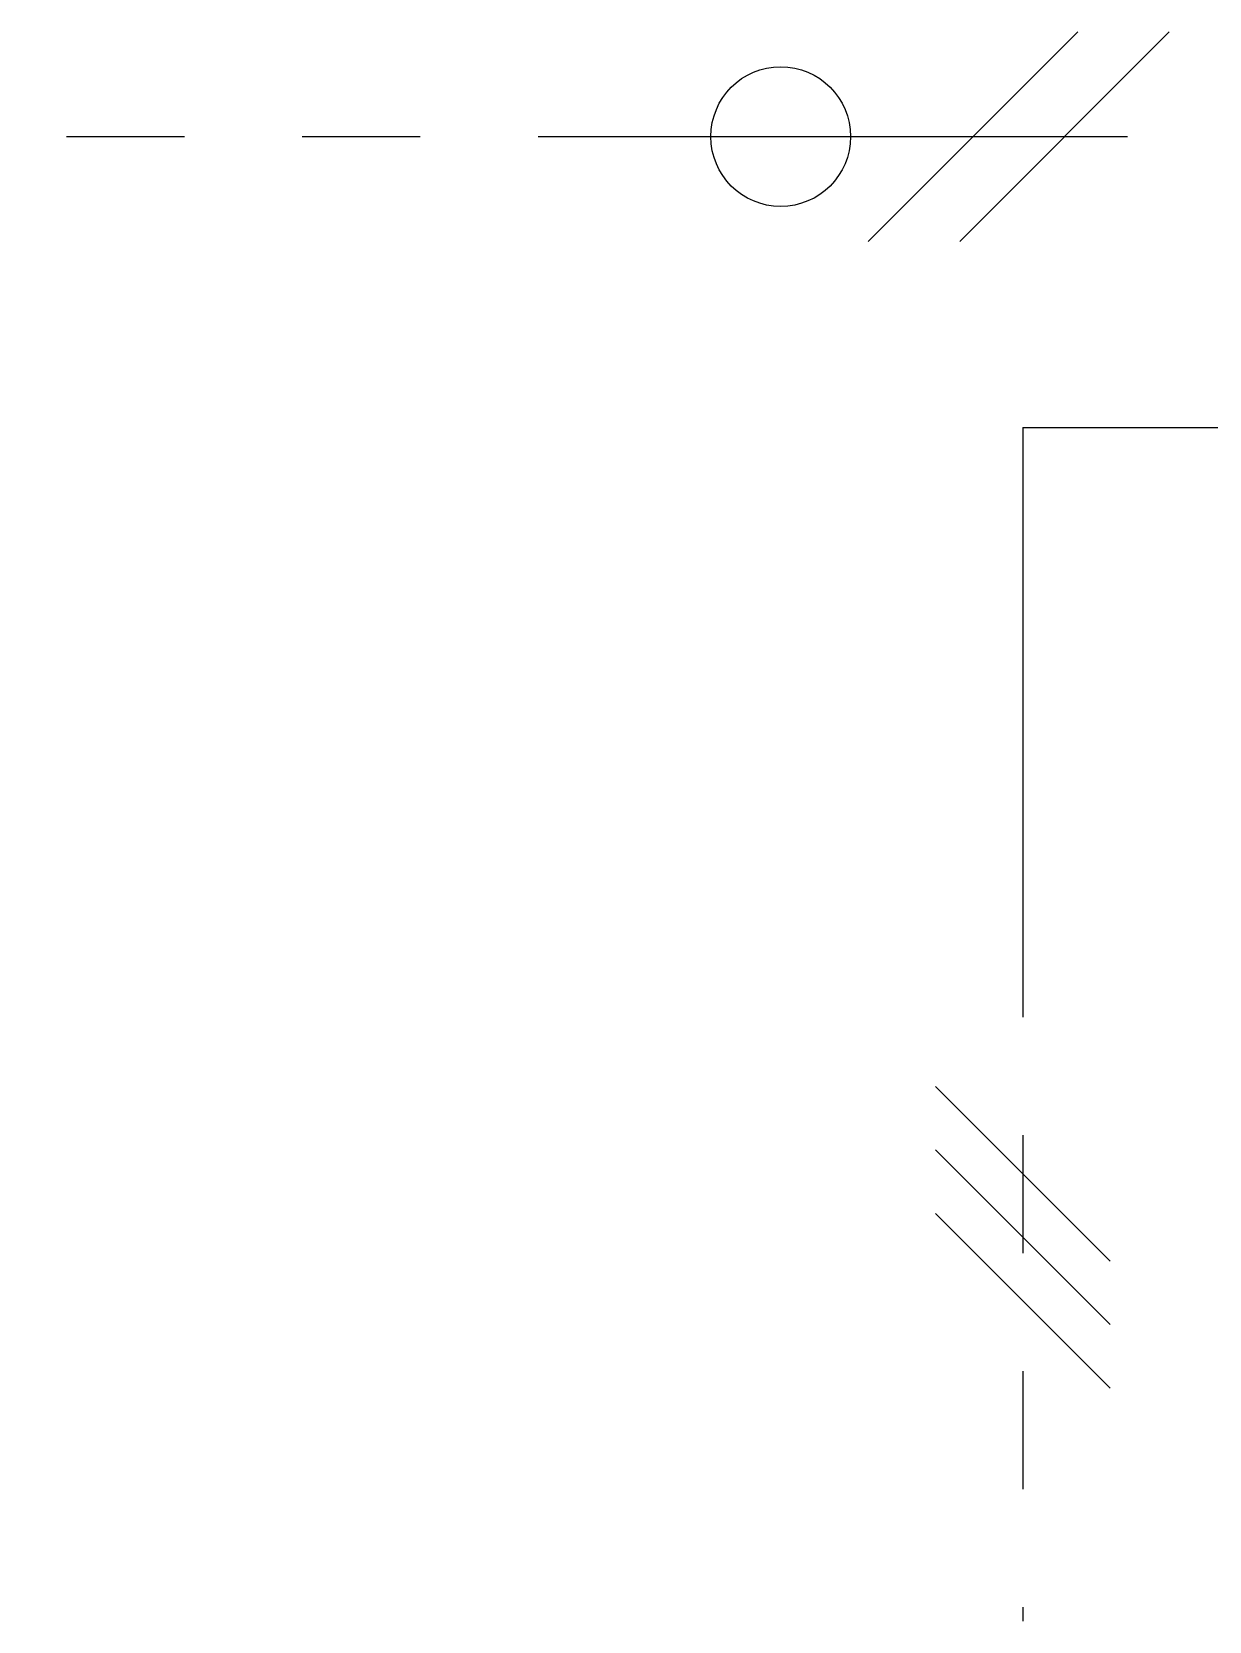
# Model space of a CAD drawing. Header units: millimetres. Extents: x 10547 to 11305, y 9897 to 10391.
# Drawn here: x 11021.44 to 11027.78, y 10105.37 to 10113.93 of the extents above; entities that cross this region are included whole.
import ezdxf

# ---------------------------------------------------------------- set-up
doc = ezdxf.new("R2010")
doc.units = ezdxf.units.MM
doc.linetypes.add('PHANTOM', pattern=[2.5, 1.25, -0.25, 0.25, -0.25, 0.25, -0.25])
doc.linetypes.add('PHANTOM2', pattern=[31.75, 15.875, -3.175, 3.175, -3.175, 3.175, -3.175])
for name, color, linetype in [('LATS_CONTROL_LINE', 2, 'Continuous'), ('LG-리모컨통신선', 150, 'PHANTOM'), ('LG-통신선', 150, 'PHANTOM2'), ('제어선', 6, 'Continuous')]:
    doc.layers.add(name, color=color, linetype=linetype)

# ---------------------------------------------------------------- blocks, each defined once
blk = doc.blocks.new('LATS_CTRL_S2CORE')
at = {"layer": 'LATS_CONTROL_LINE', "color": 1}
for p, q in [((98.6, 75), (-51.4, -75)), ((164.1, 75), (14.1, -75))]:
    blk.add_line(p, q, dxfattribs=at)
blk.add_circle((-114.1, 0), 50, dxfattribs=at)

msp = doc.modelspace()

# ---------------------------------------------------------------- linework, layer by layer
at = {"layer": 'LG-리모컨통신선', "color": 1, "ltscale": 20}
for p, q in [((11026.3042, 10108.2483), (11027.2446, 10107.308)), ((11026.3042, 10107.9063), (11027.2446, 10106.966)), ((11026.3042, 10107.5643), (11027.2446, 10106.624))]:
    msp.add_line(p, q, dxfattribs=at)
at = {"layer": 'LG-통신선', "ltscale": 0.2}
for q in [(11032.31, 10111.7952), (11026.7744, 10105.3696)]:
    msp.add_line((11026.7744, 10111.7952), q, dxfattribs=at)
at = {"layer": '제어선', "linetype": 'PHANTOM2', "ltscale": 0.2}
msp.add_line((11017.8134, 10113.361), (11033.1262, 10113.361), dxfattribs=at)

# ---------------------------------------------------------------- block references
at = {"layer": '제어선', "color": 1, "xscale": 0.007522631668163623, "yscale": 0.007522631668163623, "zscale": 0.007522631668163623}
msp.add_blockref('LATS_CTRL_S2CORE', (11026.3283, 10113.361), dxfattribs=at)

doc.saveas('drawing.dxf')
